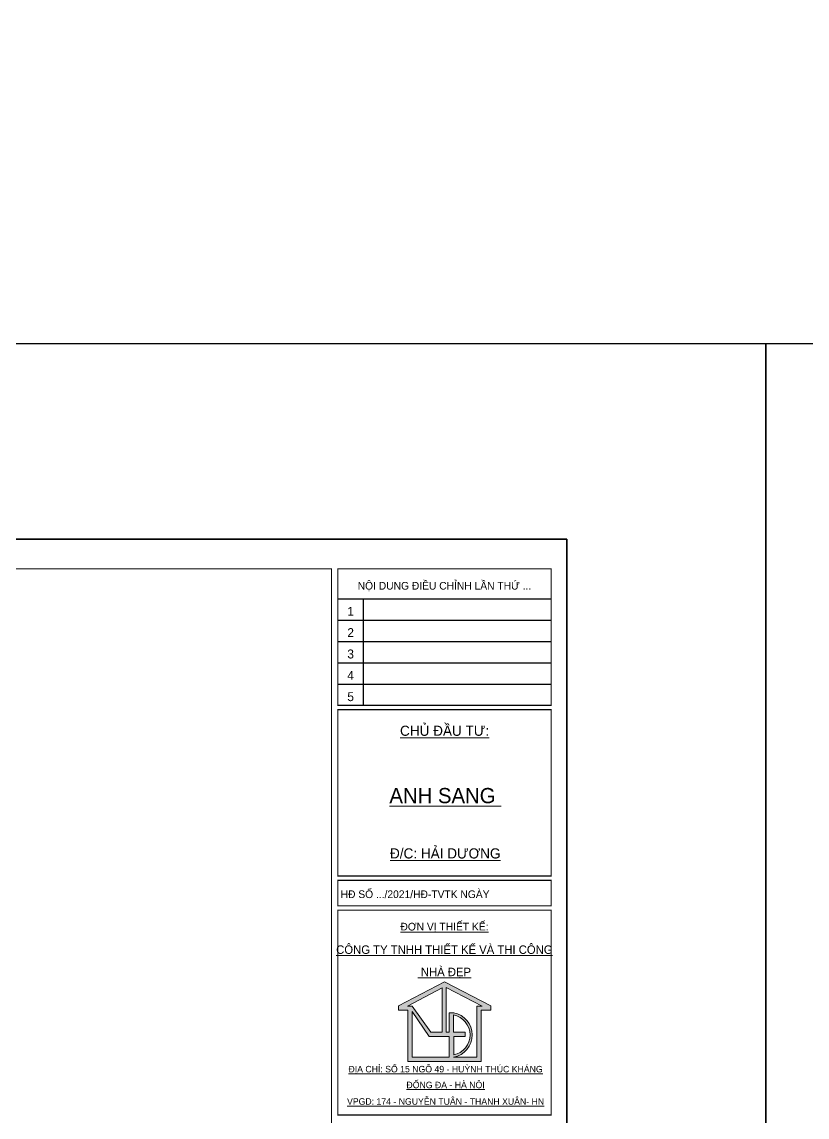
# Model space of a CAD drawing. Extents: x -2098986 to 943, y -1296280 to 73591.
# Drawn here: x -1489593 to -1471179, y -1069905 to -1044235 of the extents above; entities that cross this region are included whole.
import ezdxf
from ezdxf.enums import TextEntityAlignment as Align

# ---------------------------------------------------------------- set-up
doc = ezdxf.new("R2010")
doc.units = 0
doc.header["$LTSCALE"] = 150
doc.layers.get('Defpoints').update_dxf_attribs({"lineweight": 18})
for name, color, linetype, lineweight in [('05.Text', 253, 'Continuous', 18), ('09.Hatch', 250, 'Continuous', 5), ('11.Khung bo', 32, 'Continuous', 50), ('12.Khung', 36, 'Continuous', 25), ('KCVN-THAY', 7, 'Continuous', 25), ('LS-THAY', 7, 'Continuous', 20)]:
    doc.layers.add(name, color=color, linetype=linetype, lineweight=lineweight)
doc.layers.add('Tpl_Bound', color=1, linetype='Continuous', plot=False)
doc.styles.add('AVANT', font='')
doc.styles.add('VnAvantH', font='')
doc.styles.get('AVANT').set_extended_font_data('.VnAvant')
doc.styles.get('VnAvantH').set_extended_font_data('.VnAvantH')

# ---------------------------------------------------------------- blocks, each defined once
blk = doc.blocks.new('*U4')
at = {"layer": 'KCVN-THAY', "color": 140}
blk.add_lwpolyline([(214871.76, 86966.68), (215381.8, 86966.68), (215381.8, 86579.68), (214871.76, 86579.68)], close=True, dxfattribs=at)
blk = doc.blocks.new('100')
at = {"layer": '09.Hatch'}
h = blk.add_hatch(color=3, dxfattribs=at)
h.paths.add_polyline_path([(1897639, -927180), (1897639, -927287), (1897855, -927287), (1897855, -928484), (1898824, -928484), (1899574, -928484), (1899574, -927287), (1899801, -927287), (1899801, -927179), (1898713, -926620)])
h.paths.add_polyline_path([(1898756, -926756), (1899596, -927187), (1899473, -927187), (1899473, -928384), (1898929, -928384, 0.834181), (1898929, -927344), (1898824, -927344), (1898824, -927797), (1898756, -927797)], flags=16)
h.paths.add_polyline_path([(1898656, -927796), (1898393, -927796), (1897956, -927186), (1897843, -927186), (1898656, -926763)], flags=16)
h.paths.add_polyline_path([(1898929, -928333), (1898929, -927898), (1899202, -927898), (1899202, -927797), (1898924, -927797), (1898924, -927395, -0.822042)], flags=16)
h.paths.add_polyline_path([(1898357, -927898), (1898824, -927898), (1898824, -928384), (1897956, -928384), (1897956, -927316)], flags=16)
at = {"layer": '05.Text'}
for p, q in [((1898713, -926620), (1897639, -927180)), ((1899801, -927179), (1898713, -926620)), ((1899801, -927179), (1898713, -926620)), ((1899801, -927179), (1898713, -926620)), ((1898656, -926763), (1897843, -927186)), ((1898656, -926763), (1897843, -927186)), ((1898656, -926763), (1897843, -927186)), ((1898656, -926763), (1898656, -927796)), ((1898656, -926763), (1898656, -927796)), ((1898656, -926763), (1898656, -927796)), ((1899596, -927187), (1898756, -926756)), ((1898756, -926756), (1898756, -927797)), ((1899596, -927187), (1898756, -926756)), ((1898756, -926756), (1898756, -927797)), ((1899596, -927187), (1898756, -926756)), ((1898756, -926756), (1898756, -927797)), ((1897639, -927180), (1897639, -927287)), ((1897843, -927186), (1897956, -927186)), ((1897956, -927186), (1897956, -927186)), ((1897956, -927186), (1898393, -927796)), ((1899473, -928384), (1899473, -927187)), ((1899473, -927187), (1899596, -927187)), ((1899473, -928384), (1899473, -927187)), ((1899473, -927187), (1899596, -927187)), ((1899473, -928384), (1899473, -927187)), ((1899473, -927187), (1899596, -927187)), ((1899801, -927287), (1899801, -927179)), ((1899801, -927287), (1899801, -927179)), ((1899801, -927287), (1899801, -927179)), ((1897639, -927287), (1897855, -927287)), ((1897855, -927287), (1897855, -928484)), ((1897956, -927316), (1897956, -928384)), ((1898357, -927898), (1897956, -927316)), ((1898824, -927797), (1898824, -927344)), ((1898824, -927797), (1898824, -927344)), ((1898824, -927344), (1898929, -927344)), ((1898924, -927395), (1898924, -927797)), ((1899574, -928484), (1899574, -927287)), ((1899574, -927287), (1899801, -927287)), ((1898824, -927898), (1898357, -927898)), ((1898393, -927796), (1898656, -927796)), ((1898756, -927797), (1898824, -927797)), ((1898824, -928384), (1898824, -927898)), ((1898924, -927797), (1899202, -927797)), ((1899202, -927898), (1898929, -927898)), ((1898929, -927898), (1898929, -928333)), ((1899202, -927797), (1899202, -927898)), ((1897855, -928484), (1898824, -928484)), ((1897956, -928384), (1898824, -928384)), ((1898824, -928484), (1899574, -928484)), ((1898929, -928384), (1899473, -928384))]:
    blk.add_line(p, q, dxfattribs=at)
for radius, start, end in [(478, 281.4298, 79.1164), (478, 281.4298, 79.1164), (478, 281.4298, 79.1164), (528, 280.3316, 79.6684)]:
    blk.add_arc((1898834, -927864), radius, start, end, dxfattribs=at)
at = {"layer": '11.Khung bo', "const_width": 26.7}
for points in [[(1860913, -945240), (1860913, -916940), (1896063, -916940), (1896063, -945240)], [(1860913, -945240), (1860913, -916940), (1896063, -916940), (1896063, -945240)], [(1860913, -945240), (1860913, -916940), (1896063, -916940), (1896063, -945240)], [(1896213, -920140), (1896213, -916940), (1901213, -916940), (1901213, -920140)], [(1896213, -920140), (1896213, -916940), (1901213, -916940), (1901213, -920140)], [(1896213, -920140), (1896213, -916940), (1901213, -916940), (1901213, -920140)], [(1896213, -924140), (1901213, -924140), (1901213, -920240), (1896213, -920240)], [(1896213, -924140), (1901213, -924140), (1901213, -920240), (1896213, -920240)], [(1896213, -924140), (1901213, -924140), (1901213, -920240), (1896213, -920240)], [(1896213, -924840), (1901213, -924840), (1901213, -924240), (1896213, -924240)], [(1896213, -924840), (1901213, -924840), (1901213, -924240), (1896213, -924240)], [(1896213, -924840), (1901213, -924840), (1901213, -924240), (1896213, -924240)], [(1896213, -929740), (1901213, -929740), (1901213, -924940), (1896213, -924940)], [(1896213, -929740), (1901213, -929740), (1901213, -924940), (1896213, -924940)], [(1896213, -929740), (1901213, -929740), (1901213, -924940), (1896213, -924940)]]:
    blk.add_lwpolyline(points, close=True, dxfattribs=at)
at = {"layer": '12.Khung'}
for p, q in [((1896213, -917640), (1901213, -917640)), ((1896213, -917640), (1901213, -917640)), ((1896213, -917640), (1901213, -917640)), ((1896813, -920140), (1896813, -917640)), ((1896813, -920140), (1896813, -917640)), ((1896813, -920140), (1896813, -917640)), ((1896213, -918140), (1901213, -918140)), ((1896213, -918140), (1901213, -918140)), ((1896213, -918140), (1901213, -918140)), ((1896213, -918640), (1901213, -918640)), ((1896213, -918640), (1901213, -918640)), ((1896213, -918640), (1901213, -918640)), ((1896213, -919140), (1901213, -919140)), ((1896213, -919140), (1901213, -919140)), ((1896213, -919140), (1901213, -919140)), ((1896213, -919640), (1901213, -919640)), ((1896213, -919640), (1901213, -919640)), ((1896213, -919640), (1901213, -919640))]:
    blk.add_line(p, q, dxfattribs=at)
blk.add_lwpolyline([(1901579, -945940), (1901579, -916240), (1859580, -916240), (1859580, -945940)], close=True, dxfattribs=at)
blk.add_lwpolyline([(1901579, -945940), (1901579, -916240), (1859580, -916240), (1859580, -945940)], close=True, dxfattribs=at)
blk.add_lwpolyline([(1901579, -945940), (1901579, -916240), (1859580, -916240), (1859580, -945940)], close=True, dxfattribs=at)
at = {"layer": '05.Text', "style": 'VnAvantH'}
for s, p in [('Néi dung ®iÒu chØnh lÇn thø ...', (1898713, -917329)), ('H§ sè .../2021/H§-TVTK ngµy ', (1898057, -924540))]:
    blk.add_text(s, height=180, dxfattribs=at).set_placement(p, align=Align.MIDDLE)
at = {"layer": '05.Text'}
for s, height, style, p in [('1', 210, 'AVANT', (1896513, -918040)), ('2', 210, 'AVANT', (1896513, -918540)), ('3', 210, 'AVANT', (1896513, -919040)), ('4', 210, 'AVANT', (1896513, -919540)), ('5', 210, 'AVANT', (1896513, -920040)), ('%%uChñ ®Çu t\xad:', 237.6, 'VnAvantH', (1898716, -920853)), ('%%Uanh sang ', 356.4, 'VnAvantH', (1898732, -922432)), ('%%U®/c: h¶i d\xad¬ng', 237.6, 'VnAvantH', (1898732, -923728)), ('%%U®¬n vÞ thiÕt kÕ:', 180, 'VnAvantH', (1898713, -925416)), ('%%Uc«ng ty tnhh thiÕt kÕ vµ thi c«ng', 198, 'VnAvantH', (1898711, -925964)), ('%%U nhµ ®Ñp', 198, 'VnAvantH', (1898711, -926487)), ('%%U®Þa chØ: sè 15 ngâ 49 - huúnh thóc kh¸ng', 152.46, 'VnAvantH', (1898739, -928742)), ('%%U®èng ®a - hµ néi', 152.46, 'VnAvantH', (1898739, -929113)), ('%%Uvpgd: 174 - nguyÔn tu©n - thanh xu©n- hn', 152.46, 'VnAvantH', (1898739, -929500))]:
    blk.add_text(s, height=height, dxfattribs=dict(at, style=style)).set_placement(p, align=Align.CENTER)

msp = doc.modelspace()

# ---------------------------------------------------------------- linework, layer by layer
at = {"layer": 'LS-THAY', "color": 140}
for points in [[(-1855203.7, -1013074.3), (-1290965.3, -1013073.8), (-1290965.3, -1051773.8), (-1855203.7, -1051773.8)], [(-1855203.6, -1051773.5), (-1290965.2, -1051773), (-1290965, -1090473.8), (-1855203.4, -1090474.3)]]:
    msp.add_lwpolyline(points, close=True, dxfattribs=at)
at = {"layer": 'Tpl_Bound', "color": 1}
msp.add_lwpolyline([(-1518817, -1086055.5), (-1518817, -1056355.5), (-1476817, -1056355.5), (-1476817, -1086055.5)], close=True, dxfattribs=at)

# ---------------------------------------------------------------- block references
at = {"layer": '05.Text', "xscale": 1.000009185772931, "yscale": 1.000009185772931, "zscale": 1.000009185772931}
msp.add_blockref('100', (-3378413.7, -140107), dxfattribs=at)
at = {"layer": 'Defpoints', "xscale": 100, "yscale": 100, "zscale": 100}
for p in [(-23010327.7, -9748442.8), (-22959323.4, -9748441.5)]:
    msp.add_blockref('*U4', p, dxfattribs=at)

doc.saveas('drawing.dxf')
